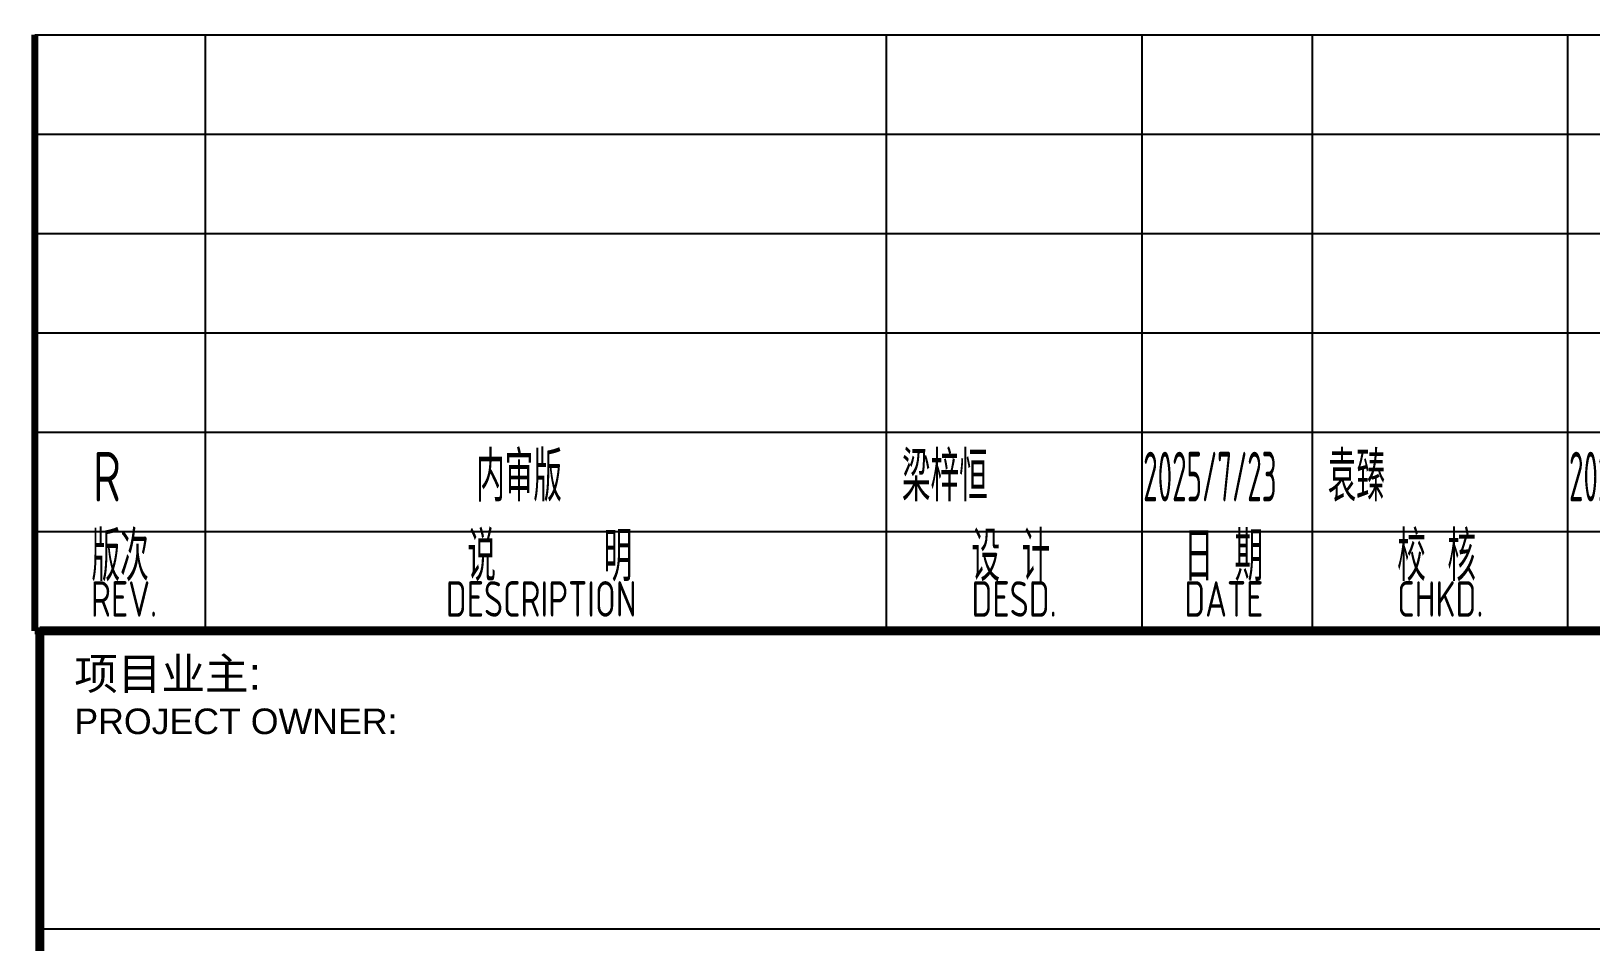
# Model space of a CAD drawing. Extents: x 757 to 8510, y -6585 to 527.
# Drawn here: x 6340.5 to 6450.4, y -780.6 to -716.4 of the extents above; entities that cross this region are included whole.
import ezdxf
from ezdxf.enums import TextEntityAlignment as Align

# ---------------------------------------------------------------- set-up
doc = ezdxf.new("R2010")
doc.units = 0
doc.header["$MEASUREMENT"] = 0
for name, color, linetype in [('SMY00-SMY-010-Drawing-Block', 7, 'CONTINUOUS'), ('SMY00-SMY-010-TBOR', 7, 'CONTINUOUS'), ('图框', 92, 'CONTINUOUS')]:
    doc.layers.add(name, color=color, linetype=linetype)
doc.styles.add('CD-Title Block', font='gbenor.shx', dxfattribs={"width": 0.8, "bigfont": 'gbcbig.shx'})
doc.styles.add('X-INT2-A1$0$STANDARD', font='arial.ttf')

# ---------------------------------------------------------------- blocks, each defined once
blk = doc.blocks.new('Signature')
at = {"layer": '图框', "color": 1, "linetype": 'Continuous', "style": 'CD-Title Block'}
for tag, p, width in [('版次', (5, 2), 0.8), ('说明', (32, 2), 0.8), ('设计', (62, 2), 0.8), ('设计日期', (79, 2), 0.5), ('校核', (92, 2), 0.8), ('校核日期', (109, 2), 0.5), ('审核', (122, 2), 0.8), ('审核日期', (139, 2), 0.5), ('审定', (152, 2), 0.8), ('审定日期', (169, 2), 0.5)]:
    blk.add_attdef(tag, p, '', height=3.5, dxfattribs=dict(at, width=width))
blk = doc.blocks.new('Signature_Block')
at = {"layer": '图框', "linetype": 'Continuous', "lineweight": -3}
for p, q in [((-180, 42), (0, 42)), ((-168, 42), (-168, 0)), ((-120, 42), (-120, 0)), ((-102, 42), (-102, 0)), ((-90, 42), (-90, 0)), ((-72, 42), (-72, 0)), ((-180, 35), (0, 35)), ((-180, 21), (0, 21)), ((-180, 14), (0, 14)), ((-180, 7), (0, 7))]:
    blk.add_line(p, q, dxfattribs=at)
at = {"layer": '图框', "linetype": 'Continuous'}
blk.add_line((-180, 28), (0, 28), dxfattribs=at)
at = {"layer": '图框', "linetype": 'Continuous', "lineweight": -3, "const_width": 0.5}
for points in [[(-180, 42), (-180, 0)], [(-180, 0), (0, 0)]]:
    blk.add_lwpolyline(points, dxfattribs=at)
at = {"layer": '图框', "linetype": 'Continuous'}
ref = blk.add_blockref('Signature', (-180.9, 7.12), dxfattribs=at)
ref.add_attrib('版次', 'R', (-175.9, 9.12), dxfattribs={"color": 1, "linetype": 'Continuous', "height": 3.5, "style": 'CD-Title Block', "width": 0.8})
ref.add_attrib('说明', '内审版', (-148.9, 9.12), dxfattribs={"color": 1, "linetype": 'Continuous', "height": 3.5, "style": 'CD-Title Block', "width": 0.8})
ref.add_attrib('设计', '梁梓恒', (-118.9, 9.12), dxfattribs={"color": 1, "linetype": 'Continuous', "height": 3.5, "style": 'CD-Title Block', "width": 0.8})
ref.add_attrib('设计日期', '2025/7/23', (-101.9, 9.12), dxfattribs={"color": 1, "linetype": 'Continuous', "height": 3.5, "style": 'CD-Title Block', "width": 0.5})
ref.add_attrib('校核', '袁臻', (-88.9, 9.12), dxfattribs={"color": 1, "linetype": 'Continuous', "height": 3.5, "style": 'CD-Title Block', "width": 0.8})
ref.add_attrib('校核日期', '2025/7/23', (-71.9, 9.12), dxfattribs={"color": 1, "linetype": 'Continuous', "height": 3.5, "style": 'CD-Title Block', "width": 0.5})
at = {"layer": '图框', "linetype": 'Continuous', "lineweight": -3, "style": 'CD-Title Block', "width": 0.8}
for s, height, p in [('版次', 3.5, (-176, 3.5)), (' 说     明', 3.5, (-151.04, 3.5)), ('设 计', 3.5, (-114, 3.5)), ('日 期', 3.5, (-99, 3.5)), ('校 核', 3.5, (-84, 3.5)), ('REV.', 2.5, (-176.04, 1)), ('DESCRIPTION', 2.5, (-151.04, 1)), ('DESD.', 2.5, (-114, 1)), ('DATE', 2.5, (-99, 1)), ('CHKD.', 2.5, (-84, 1))]:
    blk.add_text(s, height=height, dxfattribs=at).set_placement(p)
blk = doc.blocks.new('图签-榆林化学')
at = {"layer": 'SMY00-SMY-010-Drawing-Block'}
blk.add_line((-180, 19), (0, 19), dxfattribs=at)
at = {"layer": 'SMY00-SMY-010-Drawing-Block', "const_width": 0.63}
for points in [[(-180, 40), (-180, 0)], [(0, 40), (-180, 40)]]:
    blk.add_lwpolyline(points, dxfattribs=at)
at = {"layer": 'SMY00-SMY-010-TBOR', "style": 'X-INT2-A1$0$STANDARD'}
for s, height, p in [('项目业主:', 2.25, (-177.56, 35.86)), ('PROJECT OWNER:', 1.8, (-177.56, 32.73))]:
    blk.add_text(s, height=height, dxfattribs=at).set_placement(p)
for tag, p in [('ANNNNN-NNNNNNNN-BBNNNN-C-NNNN', (-113.67, 3.43)), ('R92401', (-40.51, 3.42)), ('C0', (-7.37, 3.43))]:
    blk.add_attdef(tag, text='', height=2.7, dxfattribs=at).set_placement(p, align=Align.CENTER)

msp = doc.modelspace()

# ---------------------------------------------------------------- block references
at = {"layer": 'SMY00-SMY-010-Drawing-Block'}
msp.add_blockref('图签-榆林化学', (6521.1, -798.65), dxfattribs=at)
at = {"layer": '图框', "linetype": 'Continuous'}
msp.add_blockref('Signature_Block', (6520.75, -758.65), dxfattribs=at)

doc.saveas('drawing.dxf')
